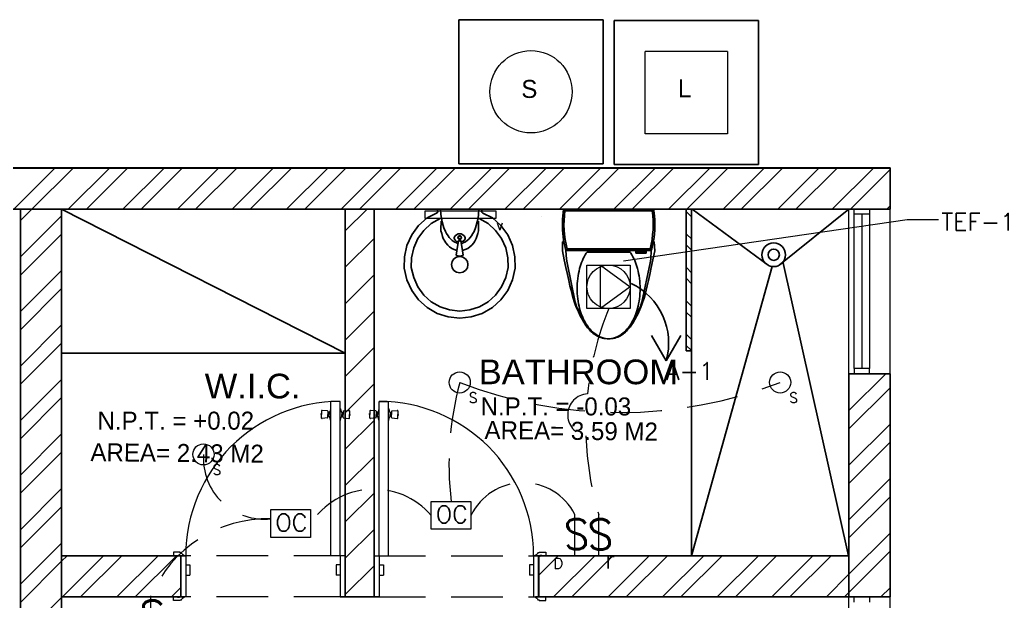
# Model space of a CAD drawing. Header units: millimetres. Extents: x 1605 to 1638, y 1273 to 1481.
# Drawn here: x 1614.512 to 1619.315, y 1472.794 to 1475.621 of the extents above; entities that cross this region are included whole.
import ezdxf

# ---------------------------------------------------------------- set-up
doc = ezdxf.new("R2010")
doc.units = ezdxf.units.MM
for name, pattern in [('AUDIT_D_060420121804-1', [0]), ('HIDDEN', [0.375, 0.25, -0.125]), ('PLANTAS$0$HIDDEN', [0.375, 0.25, -0.125])]:
    doc.linetypes.add(name, pattern=pattern)
for name, color, linetype in [('0.2', 2, 'AUDIT_D_060420121804-1'), ('EA-Escaleras y Ascensores', 9, 'Continuous'), ('Li-Proyecciones', 40, 'HIDDEN'), ('Mo-Aparatos Sanitarios', 9, 'Continuous'), ('Mu-0.15', 63, 'Continuous'), ('Mu-0.20', 5, 'Continuous'), ('pandereta cristaL', 152, 'Continuous'), ('Pi-Exterior', 9, 'Continuous'), ('piso', 40, 'AUDIT_D_060420121804-1'), ('pisos', 1, 'Continuous'), ('TEXTOS', 2, 'Continuous'), ('TEXTS', 1, 'Continuous'), ('Tx-Espacio', 7, 'Continuous')]:
    doc.layers.add(name, color=color, linetype=linetype)
for name, color, linetype, lineweight in [('CARPINTERIA', 32, 'Continuous', 13), ('Electrico Salidas', 160, 'Continuous', 15), ('iluminacion', 1, 'Continuous', 15), ('JAMBA', 1, 'HIDDEN', 15), ('muro bajo', 123, 'Continuous', 9), ('PUERTAS', 3, 'Continuous', 20), ('Ventanas', 3, 'Continuous', 13)]:
    doc.layers.add(name, color=color, linetype=linetype, lineweight=lineweight)
doc.layers.add('Ha-Muros 0.15', color=7, linetype='Continuous', true_color=0x8c8c8c)
doc.layers.add('Ha-Muros 0.20', color=7, linetype='Continuous', true_color=0x8c8c8c)
doc.styles.add('CHICO', font='stylu.ttf')
doc.styles.add('GORDITA', font='swissek.ttf')
doc.styles.add('TEXTM', font='romans9.shx')
doc.styles.add('TEXTS', font='romans9.shx')

# ---------------------------------------------------------------- blocks, each defined once
blk = doc.blocks.new('A$Cec5ab6e8')
at = {"color": 9, "true_color": 0xc7c8ca}
for p, q in [((27.5467, 19.9001), (27.5886, 19.9378)), ((27.5886, 19.9378), (27.635, 19.96)), ((27.6522, 19.9347), (27.609, 19.9098)), ((27.635, 19.96), (27.6402, 19.9656)), ((27.6409, 19.9702), (27.6399, 19.9774)), ((27.6402, 19.9656), (27.6409, 19.9702)), ((27.6424, 19.9801), (27.7471, 19.9801)), ((27.6535, 19.9801), (27.6555, 19.9535)), ((27.6555, 19.9535), (27.6581, 19.9355)), ((27.6581, 19.9355), (27.6617, 19.9175)), ((27.7471, 19.9801), (27.8518, 19.9801)), ((27.8361, 19.9355), (27.8324, 19.9175)), ((27.8386, 19.9535), (27.8361, 19.9355)), ((27.8406, 19.9801), (27.8386, 19.9535)), ((27.8419, 19.9347), (27.8852, 19.9098)), ((27.8543, 19.9774), (27.8533, 19.9702)), ((27.8533, 19.9702), (27.854, 19.9656)), ((27.854, 19.9656), (27.8592, 19.96)), ((27.8592, 19.96), (27.9056, 19.9378)), ((27.9056, 19.9378), (27.9474, 19.9001)), ((28.246, 19.9302), (28.2515, 19.9799)), ((28.2587, 19.9715), (28.2515, 19.9799)), ((28.2515, 19.9799), (28.6893, 19.9799)), ((28.6821, 19.9715), (28.2587, 19.9715)), ((28.6893, 19.9799), (28.6821, 19.9715)), ((27.5136, 19.8545), (27.5467, 19.9001)), ((27.609, 19.9098), (27.5725, 19.8769)), ((27.6555, 19.8886), (27.6565, 19.9139)), ((27.6555, 19.874), (27.6555, 19.8886)), ((27.6565, 19.9139), (27.6565, 19.9217)), ((27.6617, 19.9175), (27.6664, 19.9005)), ((27.6664, 19.9005), (27.6704, 19.8887)), ((27.6704, 19.8887), (27.6775, 19.8718)), ((27.8238, 19.8887), (27.8167, 19.8718)), ((27.8278, 19.9005), (27.8238, 19.8887)), ((27.8324, 19.9175), (27.8278, 19.9005)), ((27.8377, 19.9139), (27.8377, 19.9217)), ((27.8386, 19.8886), (27.8377, 19.9139)), ((27.8386, 19.874), (27.8386, 19.8886)), ((27.8852, 19.9098), (27.9217, 19.8769)), ((27.9474, 19.9001), (27.9806, 19.8545)), ((28.246, 19.8786), (28.246, 19.9302)), ((27.4907, 19.803), (27.5136, 19.8545)), ((27.5725, 19.8769), (27.5437, 19.8372)), ((27.6594, 19.8613), (27.6555, 19.874)), ((27.6633, 19.8477), (27.6594, 19.8613)), ((27.6672, 19.837), (27.6633, 19.8477)), ((27.6775, 19.8718), (27.6827, 19.8617)), ((27.6827, 19.8617), (27.6902, 19.8496)), ((27.6902, 19.8496), (27.6961, 19.8417)), ((27.6961, 19.8417), (27.7032, 19.8339)), ((27.7256, 19.8503), (27.7207, 19.8423)), ((27.7207, 19.8423), (27.7207, 19.8367)), ((27.7315, 19.8555), (27.7256, 19.8503)), ((27.7395, 19.8593), (27.7315, 19.8555)), ((27.7377, 19.8409), (27.7398, 19.8433)), ((27.7384, 19.8381), (27.7377, 19.8409)), ((27.744, 19.836), (27.7384, 19.8381)), ((27.7471, 19.8603), (27.7395, 19.8593)), ((27.7398, 19.8471), (27.743, 19.8503)), ((27.7398, 19.8433), (27.7398, 19.8471)), ((27.7398, 19.8433), (27.7443, 19.8464)), ((27.743, 19.8503), (27.7471, 19.8503)), ((27.7443, 19.8464), (27.7471, 19.8464)), ((27.7471, 19.8603), (27.7547, 19.8593)), ((27.7512, 19.8503), (27.7471, 19.8503)), ((27.7498, 19.8464), (27.7471, 19.8464)), ((27.7543, 19.8433), (27.7498, 19.8464)), ((27.7502, 19.836), (27.7557, 19.8381)), ((27.7543, 19.8471), (27.7512, 19.8503)), ((27.7543, 19.8433), (27.7543, 19.8471)), ((27.7564, 19.8409), (27.7543, 19.8433)), ((27.7547, 19.8593), (27.7627, 19.8555)), ((27.7557, 19.8381), (27.7564, 19.8409)), ((27.7627, 19.8555), (27.7686, 19.8503)), ((27.7686, 19.8503), (27.7735, 19.8423)), ((27.7735, 19.8423), (27.7735, 19.8367)), ((27.7981, 19.8417), (27.791, 19.8339)), ((27.8039, 19.8496), (27.7981, 19.8417)), ((27.8115, 19.8617), (27.8039, 19.8496)), ((27.8167, 19.8718), (27.8115, 19.8617)), ((27.827, 19.837), (27.8309, 19.8477)), ((27.8309, 19.8477), (27.8348, 19.8613)), ((27.8348, 19.8613), (27.8386, 19.874)), ((27.9217, 19.8769), (27.9505, 19.8372)), ((27.9806, 19.8545), (28.0035, 19.803)), ((28.2514, 19.8296), (28.246, 19.8786)), ((27.479, 19.7479), (27.4907, 19.803)), ((27.5237, 19.7923), (27.5133, 19.7437)), ((27.5437, 19.8372), (27.5237, 19.7923)), ((27.674, 19.8244), (27.6672, 19.837)), ((27.6788, 19.8156), (27.674, 19.8244)), ((27.6886, 19.8049), (27.6788, 19.8156)), ((27.6973, 19.7971), (27.6886, 19.8049)), ((27.708, 19.7893), (27.6973, 19.7971)), ((27.7032, 19.8339), (27.7102, 19.8275)), ((27.7102, 19.8275), (27.7194, 19.8212)), ((27.7194, 19.8212), (27.7339, 19.815)), ((27.7207, 19.8367), (27.7245, 19.8297)), ((27.7245, 19.8297), (27.7304, 19.8248)), ((27.7377, 19.8078), (27.7301, 19.7559)), ((27.7304, 19.8248), (27.7406, 19.822)), ((27.7339, 19.815), (27.739, 19.814)), ((27.7377, 19.8078), (27.7412, 19.8248)), ((27.7412, 19.8248), (27.7443, 19.8255)), ((27.744, 19.836), (27.7471, 19.836)), ((27.744, 19.8255), (27.744, 19.836)), ((27.7443, 19.8255), (27.7471, 19.8255)), ((27.7502, 19.836), (27.7471, 19.836)), ((27.7498, 19.8255), (27.7471, 19.8255)), ((27.753, 19.8248), (27.7498, 19.8255)), ((27.7502, 19.8255), (27.7502, 19.836)), ((27.7564, 19.8078), (27.753, 19.8248)), ((27.7637, 19.8248), (27.7535, 19.822)), ((27.7602, 19.815), (27.7552, 19.814)), ((27.7564, 19.8078), (27.7641, 19.7559)), ((27.7748, 19.8212), (27.7602, 19.815)), ((27.7696, 19.8297), (27.7637, 19.8248)), ((27.7735, 19.8367), (27.7696, 19.8297)), ((27.784, 19.8275), (27.7748, 19.8212)), ((27.791, 19.8339), (27.784, 19.8275)), ((27.7862, 19.7893), (27.7969, 19.7971)), ((27.7969, 19.7971), (27.8056, 19.8049)), ((27.8056, 19.8049), (27.8153, 19.8156)), ((27.8153, 19.8156), (27.8202, 19.8244)), ((27.8202, 19.8244), (27.827, 19.837)), ((27.9505, 19.8372), (27.9705, 19.7923)), ((27.9705, 19.7923), (27.9808, 19.7437)), ((28.0035, 19.803), (28.0152, 19.7479)), ((28.2465, 19.8209), (28.2462, 19.7769)), ((28.2527, 19.8221), (28.2465, 19.8209)), ((28.2627, 19.7792), (28.2514, 19.8296)), ((28.6881, 19.8221), (28.6919, 19.8214)), ((28.6946, 19.7769), (28.6919, 19.8214)), ((27.4771, 19.6934), (27.479, 19.7479)), ((27.5133, 19.7437), (27.5117, 19.6969)), ((27.7206, 19.7835), (27.708, 19.7893)), ((27.7318, 19.7471), (27.7188, 19.7384)), ((27.7333, 19.7796), (27.7206, 19.7835)), ((27.7301, 19.7559), (27.7377, 19.7528)), ((27.7471, 19.7502), (27.7318, 19.7471)), ((27.7336, 19.7796), (27.7333, 19.7796)), ((27.7377, 19.7528), (27.7471, 19.7517)), ((27.7564, 19.7528), (27.7471, 19.7517)), ((27.7624, 19.7471), (27.7471, 19.7502)), ((27.7641, 19.7559), (27.7564, 19.7528)), ((27.7606, 19.7796), (27.7609, 19.7796)), ((27.7609, 19.7796), (27.7735, 19.7835)), ((27.7754, 19.7384), (27.7624, 19.7471)), ((27.7735, 19.7835), (27.7862, 19.7893)), ((27.9808, 19.7437), (27.9825, 19.6969)), ((28.0152, 19.7479), (28.0171, 19.6934)), ((28.2462, 19.7769), (28.2552, 19.7337)), ((28.2627, 19.7792), (28.2691, 19.7875)), ((28.2627, 19.7792), (28.2654, 19.7372)), ((28.6781, 19.7792), (28.2627, 19.7792)), ((28.2691, 19.7875), (28.6718, 19.7875)), ((28.5762, 19.77), (28.3646, 19.77)), ((28.6033, 19.7652), (28.6033, 19.7745)), ((28.6033, 19.7745), (28.6535, 19.7745)), ((28.6535, 19.7652), (28.6033, 19.7652)), ((28.6535, 19.7745), (28.6535, 19.7652)), ((28.6718, 19.7875), (28.6781, 19.7792)), ((28.6781, 19.7792), (28.6754, 19.7372)), ((28.6856, 19.7337), (28.6946, 19.7769)), ((27.5117, 19.6969), (27.5235, 19.6475)), ((27.7101, 19.7255), (27.707, 19.7101)), ((27.707, 19.7101), (27.7101, 19.6948)), ((27.7188, 19.7384), (27.7101, 19.7255)), ((27.7101, 19.6948), (27.7188, 19.6818)), ((27.7841, 19.7255), (27.7754, 19.7384)), ((27.7754, 19.6818), (27.7841, 19.6948)), ((27.7871, 19.7101), (27.7841, 19.7255)), ((27.7841, 19.6948), (27.7871, 19.7101)), ((27.9825, 19.6969), (27.9707, 19.6475)), ((28.2552, 19.7337), (28.2633, 19.6957)), ((28.2633, 19.6957), (28.2704, 19.6625)), ((28.2654, 19.7372), (28.2686, 19.7189)), ((28.2686, 19.7189), (28.3084, 19.5285)), ((28.6723, 19.7189), (28.6324, 19.5285)), ((28.6704, 19.6625), (28.6776, 19.6957)), ((28.6754, 19.7372), (28.6723, 19.7189)), ((28.6776, 19.6957), (28.6856, 19.7337)), ((27.4907, 19.6364), (27.4771, 19.6934)), ((27.5235, 19.6475), (27.5437, 19.6023)), ((27.7188, 19.6818), (27.7318, 19.6731)), ((27.7318, 19.6731), (27.7471, 19.6701)), ((27.7471, 19.6701), (27.7624, 19.6731)), ((27.7624, 19.6731), (27.7754, 19.6818)), ((27.9707, 19.6475), (27.9505, 19.6023)), ((28.0171, 19.6934), (28.0035, 19.6364)), ((28.2704, 19.6625), (28.2768, 19.6334)), ((28.664, 19.6334), (28.6704, 19.6625)), ((27.5136, 19.5849), (27.4907, 19.6364)), ((27.5437, 19.6023), (27.5725, 19.5625)), ((27.9505, 19.6023), (27.9217, 19.5625)), ((28.0035, 19.6364), (27.9806, 19.5849)), ((28.2768, 19.6334), (28.2826, 19.6079)), ((28.2826, 19.6079), (28.288, 19.5855)), ((28.6528, 19.5855), (28.6582, 19.6079)), ((28.6582, 19.6079), (28.664, 19.6334)), ((27.5467, 19.5393), (27.5136, 19.5849)), ((27.5725, 19.5625), (27.609, 19.5297)), ((27.9217, 19.5625), (27.8852, 19.5297)), ((27.9806, 19.5849), (27.9474, 19.5393)), ((28.288, 19.5855), (28.2932, 19.5657)), ((28.2932, 19.5657), (28.2982, 19.548)), ((28.6426, 19.548), (28.6476, 19.5657)), ((28.6476, 19.5657), (28.6528, 19.5855)), ((27.5886, 19.5016), (27.5467, 19.5393)), ((27.6374, 19.4734), (27.5886, 19.5016)), ((27.609, 19.5297), (27.6515, 19.5051)), ((27.6515, 19.5051), (27.6982, 19.49)), ((27.8426, 19.5051), (27.7959, 19.49)), ((27.8852, 19.5297), (27.8426, 19.5051)), ((27.9056, 19.5016), (27.8567, 19.4734)), ((27.9474, 19.5393), (27.9056, 19.5016)), ((28.2982, 19.548), (28.2982, 19.548)), ((28.2982, 19.548), (28.3033, 19.5318)), ((28.3033, 19.5318), (28.3085, 19.5171)), ((28.3085, 19.5171), (28.3136, 19.5036)), ((28.3136, 19.5036), (28.3186, 19.4914)), ((28.6222, 19.4914), (28.6272, 19.5036)), ((28.6272, 19.5036), (28.6323, 19.5171)), ((28.6323, 19.5171), (28.6375, 19.5318)), ((28.6375, 19.5318), (28.6426, 19.548)), ((28.6426, 19.548), (28.6426, 19.548)), ((27.691, 19.456), (27.6374, 19.4734)), ((27.7471, 19.4501), (27.691, 19.456)), ((27.6982, 19.49), (27.7471, 19.4848)), ((27.7959, 19.49), (27.7471, 19.4848)), ((27.8031, 19.456), (27.7471, 19.4501)), ((27.8567, 19.4734), (27.8031, 19.456)), ((28.3186, 19.4914), (28.3236, 19.4803)), ((28.3236, 19.4803), (28.3284, 19.4702)), ((28.3248, 19.4868), (28.3446, 19.454)), ((28.3284, 19.4702), (28.333, 19.461)), ((28.333, 19.461), (28.3373, 19.4526)), ((28.616, 19.4868), (28.5962, 19.454)), ((28.6035, 19.4526), (28.6078, 19.461)), ((28.6078, 19.461), (28.6124, 19.4702)), ((28.6124, 19.4702), (28.6172, 19.4803)), ((28.6172, 19.4803), (28.6222, 19.4914)), ((28.3373, 19.4526), (28.3373, 19.4526)), ((28.3373, 19.4526), (28.3414, 19.445)), ((28.3414, 19.445), (28.3453, 19.4379)), ((28.3453, 19.4379), (28.3491, 19.4314)), ((28.3491, 19.4314), (28.3528, 19.4252)), ((28.3528, 19.4252), (28.3566, 19.4195)), ((28.3566, 19.4195), (28.3604, 19.4139)), ((28.3604, 19.4139), (28.3644, 19.4086)), ((28.3644, 19.4086), (28.3686, 19.4032)), ((28.5722, 19.4032), (28.5764, 19.4086)), ((28.5764, 19.4086), (28.5804, 19.4139)), ((28.5804, 19.4139), (28.5842, 19.4195)), ((28.5842, 19.4195), (28.588, 19.4252)), ((28.588, 19.4252), (28.5917, 19.4313)), ((28.5917, 19.4313), (28.5955, 19.4379)), ((28.5955, 19.4379), (28.5994, 19.445)), ((28.5994, 19.445), (28.6035, 19.4526)), ((28.6035, 19.4526), (28.6035, 19.4526)), ((28.3686, 19.4032), (28.3686, 19.4032)), ((28.3686, 19.4032), (28.3731, 19.3979)), ((28.3731, 19.3979), (28.3779, 19.3926)), ((28.3779, 19.3926), (28.383, 19.3874)), ((28.383, 19.3874), (28.3884, 19.3824)), ((28.3884, 19.3824), (28.3941, 19.3775)), ((28.3941, 19.3775), (28.4, 19.3729)), ((28.4, 19.3729), (28.4062, 19.3686)), ((28.4062, 19.3686), (28.4127, 19.3647)), ((28.4127, 19.3647), (28.4127, 19.3647)), ((28.4127, 19.3647), (28.4193, 19.3612)), ((28.4193, 19.3612), (28.4262, 19.3581)), ((28.4262, 19.3581), (28.4333, 19.3555)), ((28.5075, 19.3555), (28.5146, 19.3581)), ((28.5146, 19.3581), (28.5215, 19.3612)), ((28.5215, 19.3612), (28.5281, 19.3647)), ((28.5281, 19.3647), (28.5346, 19.3686)), ((28.5281, 19.3647), (28.5281, 19.3647)), ((28.5346, 19.3686), (28.5408, 19.3729)), ((28.5408, 19.3729), (28.5467, 19.3775)), ((28.5467, 19.3775), (28.5524, 19.3824)), ((28.5524, 19.3824), (28.5578, 19.3874)), ((28.5578, 19.3874), (28.5629, 19.3926)), ((28.5629, 19.3926), (28.5677, 19.3979)), ((28.5677, 19.3979), (28.5722, 19.4032)), ((28.5722, 19.4032), (28.5722, 19.4032)), ((28.4333, 19.3555), (28.4406, 19.3534)), ((28.4406, 19.3534), (28.4479, 19.3517)), ((28.4479, 19.3517), (28.4554, 19.3505)), ((28.4554, 19.3505), (28.4629, 19.3497)), ((28.4629, 19.3497), (28.4704, 19.3495)), ((28.4704, 19.3495), (28.4779, 19.3497)), ((28.4704, 19.3495), (28.4704, 19.3495)), ((28.4779, 19.3497), (28.4854, 19.3505)), ((28.4854, 19.3505), (28.4929, 19.3517)), ((28.4929, 19.3517), (28.5002, 19.3534)), ((28.5002, 19.3534), (28.5075, 19.3555))]:
    blk.add_line(p, q, dxfattribs=at)
for centre, radius, start, end in [((27.6424, 19.9776), 0.0025, 90, 184.6616), ((27.8518, 19.9776), 0.0025, 355.3384, 90), ((28.7046, 19.9044), 0.451, 171.4355, 195.0188), ((28.2362, 19.9044), 0.451, 344.9786, 8.5619), ((28.2362, 19.9044), 0.4593, 352.2588, 9.461), ((28.2362, 19.9044), 0.4593, 344.1767, 352.2588), ((28.5891, 19.6237), 0.268, 147.8797, 165.423), ((28.5162, 19.6695), 0.1819, 146.4631, 147.8797), ((28.4246, 19.6695), 0.1819, 32.1177, 33.5343), ((28.3517, 19.6237), 0.268, 14.5744, 32.1177), ((28.7045, 19.5937), 0.3872, 165.4231, 179.9987), ((28.2363, 19.5937), 0.3872, 359.9987, 14.5744), ((28.7045, 19.5937), 0.3872, 179.9987, 194.5743), ((28.2363, 19.5937), 0.3872, 345.4231, 359.9987), ((28.4394, 19.5559), 0.1338, 191.8288, 211.0706), ((28.5014, 19.5559), 0.1338, 328.9268, 348.1686), ((28.5891, 19.5637), 0.268, 194.5744, 212.1177), ((28.3517, 19.5637), 0.268, 327.8797, 345.423), ((28.5162, 19.5179), 0.1819, 212.1177, 236.5808), ((28.4246, 19.5179), 0.1819, 303.4166, 327.8798), ((28.4704, 19.4486), 0.0988, 236.5808, 269.9987), ((28.4704, 19.4486), 0.0988, 269.9988, 303.4166)]:
    blk.add_arc(centre, radius, start, end, dxfattribs=at)
at = {"layer": '0.2', "color": 9, "linetype": 'Continuous', "true_color": 0xc7c8ca}
for p, q in [((27.7434, 20.2006), (27.7434, 20.9006)), ((28.4434, 20.9006), (27.7434, 20.9006)), ((28.4434, 20.9006), (28.4434, 20.2006)), ((28.4982, 20.1968), (28.4982, 20.8968)), ((29.1982, 20.8968), (28.4982, 20.8968)), ((29.1982, 20.8968), (29.1982, 20.1968)), ((28.4434, 20.2006), (27.7434, 20.2006)), ((29.1982, 20.1968), (28.4982, 20.1968))]:
    blk.add_line(p, q, dxfattribs=at)
at = {"layer": 'CARPINTERIA', "color": 9, "linetype": 'Continuous', "true_color": 0xc7c8ca}
for p, q in [((28.8744, 19.9414), (28.8484, 19.9675)), ((28.8743, 19.8332), (28.8484, 19.8591)), ((28.8742, 19.7791), (28.8483, 19.8049)), ((28.874, 19.6709), (28.8483, 19.6966)), ((28.8739, 19.6167), (28.8483, 19.6424)), ((28.8738, 19.5085), (28.8482, 19.5341)), ((28.8737, 19.4544), (28.8482, 19.4799)), ((28.8735, 19.3462), (28.8481, 19.3715)), ((28.8734, 19.292), (28.8481, 19.3174))]:
    blk.add_line(p, q, dxfattribs=at)
at = {"layer": 'Defpoints', "color": 9, "true_color": 0xc7c8ca}
for p, q in [((29.8386, 20.18), (17.0386, 20.18)), ((29.8386, 20.1798), (29.8386, 20.18))]:
    blk.add_line(p, q, dxfattribs=at)
at = {"layer": 'EA-Escaleras y Ascensores', "color": 9, "true_color": 0xc7c8ca, "extrusion": (-5.12573e-07, -2.61482e-07, 1)}
blk.add_line((29.6886, 20.18, 0), (29.6886, 20.1799, 0), dxfattribs=at)
at = {"layer": 'Ha-Muros 0.15', "color": 9, "linetype": 'Continuous', "true_color": 0xc7c8ca}
for p, q in [((27.1909, 19.8739, 0), (27.2971, 19.9801, 0)), ((27.1909, 19.6971, 0), (27.331, 19.8372, 0)), ((27.1909, 19.5203, 0), (27.331, 19.6605, 0)), ((27.1909, 19.3436, 0), (27.331, 19.4837, 0)), ((27.1909, 19.1668, 0), (27.331, 19.3069, 0)), ((27.1909, 18.99, 0), (27.331, 19.1301, 0)), ((27.1909, 18.8132, 0), (27.331, 18.9533, 0)), ((27.1909, 18.6365, 0), (27.331, 18.7766, 0)), ((27.1909, 18.4597, 0), (27.331, 18.5998, 0)), ((27.1909, 18.2829, 0), (27.331, 18.423, 0)), ((27.1909, 18.1061, 0), (27.331, 18.2462, 0))]:
    blk.add_line(p, q, dxfattribs=at)
at = {"layer": 'Ha-Muros 0.20', "color": 9, "linetype": 'Continuous', "true_color": 0xc7c8ca}
for p, q in [((25.5799, 19.9799, 0), (25.7799, 20.1799, 0)), ((25.6683, 19.9799, 0), (25.8683, 20.1799, 0)), ((25.845, 19.9799, 0), (26.045, 20.1799, 0)), ((25.9334, 19.9799, 0), (26.1334, 20.1799, 0)), ((26.1102, 19.9799, 0), (26.3102, 20.1799, 0)), ((26.1986, 19.9799, 0), (26.3986, 20.1799, 0)), ((26.3754, 19.9799, 0), (26.5754, 20.1799, 0)), ((26.4638, 19.9799, 0), (26.6638, 20.1799, 0)), ((26.6405, 19.9799, 0), (26.8405, 20.1799, 0)), ((26.7289, 19.9799, 0), (26.9289, 20.1799, 0)), ((26.9057, 19.9799, 0), (27.1057, 20.1799, 0)), ((26.9941, 19.9799, 0), (27.1941, 20.1799, 0)), ((27.1709, 19.9799, 0), (27.3709, 20.1799, 0)), ((27.2593, 19.9799, 0), (27.4593, 20.1799, 0)), ((27.436, 19.9799, 0), (27.636, 20.1799, 0)), ((27.5244, 19.9799, 0), (27.7244, 20.1799, 0)), ((27.7012, 19.9799, 0), (27.9012, 20.1799, 0)), ((27.7896, 19.9799, 0), (27.9896, 20.1799, 0)), ((27.9664, 19.9799, 0), (28.1664, 20.1799, 0)), ((28.0547, 19.9799, 0), (28.2547, 20.1799, 0)), ((28.2315, 19.9799, 0), (28.4315, 20.1799, 0)), ((28.3199, 19.9799, 0), (28.5199, 20.1799, 0)), ((28.4967, 19.9799, 0), (28.6967, 20.1799, 0)), ((28.5851, 19.9799, 0), (28.7851, 20.1799, 0)), ((28.7619, 19.9799, 0), (28.9619, 20.1799, 0)), ((28.8502, 19.9799, 0), (29.0502, 20.1799, 0)), ((29.027, 19.9799, 0), (29.227, 20.1799, 0)), ((29.1154, 19.9799, 0), (29.3154, 20.1799, 0)), ((29.2922, 19.9799, 0), (29.4922, 20.1799, 0)), ((29.3806, 19.9799, 0), (29.5806, 20.1799, 0)), ((29.5574, 19.9799, 0), (29.7574, 20.1799, 0)), ((29.6457, 19.9799, 0), (29.8386, 20.1728, 0)), ((29.8225, 19.9799, 0), (29.8386, 19.996, 0)), ((25.6126, 19.9243, 0), (25.6683, 19.9799, 0)), ((25.6126, 19.7475, 0), (25.8126, 19.9475, 0)), ((28.1462, 19.9454, 0), (28.1462, 19.9454, 0)), ((25.6126, 19.6591, 0), (25.8126, 19.8591, 0)), ((25.6127, 19.4824, 0), (25.8126, 19.6823, 0)), ((25.6127, 19.394, 0), (25.8126, 19.594, 0)), ((25.6127, 19.2172, 0), (25.8127, 19.4172, 0)), ((25.6127, 19.1288, 0), (25.8127, 19.3288, 0)), ((29.6386, 19.0005, 0), (29.818, 19.1799, 0)), ((29.6386, 19.1773, 0), (29.6412, 19.1799, 0)), ((25.6127, 18.952, 0), (25.8127, 19.152, 0)), ((29.6386, 18.9121, 0), (29.8386, 19.1121, 0)), ((25.6127, 18.8637, 0), (25.8127, 19.0636, 0)), ((29.6386, 18.7353, 0), (29.8386, 18.9353, 0)), ((25.6127, 18.6869, 0), (25.8127, 18.8869, 0)), ((29.6386, 18.6469, 0), (29.8386, 18.8469, 0)), ((25.6127, 18.5985, 0), (25.8127, 18.7985, 0)), ((29.6386, 18.4702, 0), (29.8386, 18.6702, 0)), ((25.6127, 18.4217, 0), (25.8127, 18.6217, 0)), ((29.6386, 18.3818, 0), (29.8386, 18.5818, 0)), ((25.6127, 18.3334, 0), (25.8127, 18.5333, 0)), ((29.6386, 18.205, 0), (29.8386, 18.405, 0)), ((25.6127, 18.1566, 0), (25.8127, 18.3566, 0)), ((29.6386, 18.1166, 0), (29.8386, 18.3166, 0)), ((25.6127, 18.0682, 0), (25.8127, 18.2682, 0)), ((25.8127, 18.2682, 0), (25.8397, 18.2951, 0)), ((25.8164, 18.0952, 0), (26.0164, 18.2951, 0)), ((25.9048, 18.0951, 0), (26.1048, 18.2951, 0)), ((26.0816, 18.0951, 0), (26.2816, 18.2951, 0)), ((26.17, 18.0951, 0), (26.37, 18.2951, 0)), ((28.1302, 18.2876, 0), (28.1377, 18.2951, 0)), ((28.1302, 18.1992, 0), (28.2261, 18.2951, 0)), ((28.2029, 18.0951, 0), (28.4029, 18.2951, 0)), ((28.2913, 18.0951, 0), (28.4913, 18.2951, 0)), ((28.4681, 18.0951, 0), (28.6681, 18.2951, 0)), ((28.5565, 18.0951, 0), (28.7565, 18.2951, 0)), ((28.7332, 18.0951, 0), (28.9332, 18.2951, 0)), ((28.8216, 18.0951, 0), (29.0216, 18.2951, 0)), ((28.9984, 18.0951, 0), (29.1984, 18.2951, 0)), ((29.0868, 18.0951, 0), (29.2868, 18.2951, 0)), ((29.2636, 18.0951, 0), (29.4636, 18.2951, 0)), ((29.352, 18.0951, 0), (29.552, 18.2951, 0)), ((29.5287, 18.0951, 0), (29.6386, 18.205, 0)), ((26.3468, 18.0951, 0), (26.3917, 18.14, 0)), ((29.6171, 18.0951, 0), (29.6386, 18.1166, 0)), ((29.7939, 18.0951, 0), (29.8386, 18.1398, 0)), ((25.6127, 17.8914, 0), (25.8127, 18.0914, 0))]:
    blk.add_line(p, q, dxfattribs=at)
at = {"layer": 'JAMBA', "color": 9, "true_color": 0xc7c8ca}
for p, q in [((26.3892, 18.3126), (26.356, 18.3126)), ((26.356, 18.3126), (26.356, 18.2951)), ((26.3892, 18.3098), (26.3892, 18.3126)), ((28.1326, 18.3098), (28.1326, 18.3126)), ((28.1326, 18.3126), (28.1659, 18.3126)), ((28.1659, 18.3126), (28.1659, 18.2951)), ((26.356, 18.2951), (26.3746, 18.2951)), ((26.3746, 18.2951), (26.3762, 18.2967)), ((26.3762, 18.2967), (26.3848, 18.2967)), ((26.3848, 18.2967), (26.3868, 18.2951)), ((26.3868, 18.2951), (26.4059, 18.2951)), ((26.4059, 18.2951), (26.4059, 18.2999)), ((28.116, 18.2951), (28.116, 18.2999)), ((28.135, 18.2951), (28.116, 18.2951)), ((28.137, 18.2967), (28.135, 18.2951)), ((28.1456, 18.2967), (28.137, 18.2967)), ((28.1472, 18.2951), (28.1456, 18.2967)), ((28.1659, 18.2951), (28.1472, 18.2951)), ((26.356, 18.0777), (26.356, 18.0951)), ((26.356, 18.0951), (26.3746, 18.0951)), ((26.3892, 18.0777), (26.356, 18.0777)), ((26.3746, 18.0951), (26.3762, 18.0936)), ((26.3762, 18.0936), (26.3848, 18.0936)), ((26.3848, 18.0936), (26.3868, 18.0951)), ((26.3868, 18.0951), (26.4059, 18.0951)), ((26.3892, 18.0805), (26.3892, 18.0777)), ((26.4059, 18.0951), (26.4059, 18.0904)), ((28.135, 18.0951), (28.116, 18.0951)), ((28.116, 18.0951), (28.116, 18.0904)), ((28.1326, 18.0805), (28.1326, 18.0777)), ((28.1326, 18.0777), (28.1659, 18.0777)), ((28.137, 18.0936), (28.135, 18.0951)), ((28.1456, 18.0936), (28.137, 18.0936)), ((28.1472, 18.0951), (28.1456, 18.0936)), ((28.1659, 18.0951), (28.1472, 18.0951)), ((28.1659, 18.0777), (28.1659, 18.0951))]:
    blk.add_line(p, q, dxfattribs=at)
for centre, radius, start, end in [((26.3904, 18.3023), 0.00758, 16.399, 99.136), ((26.4061, 18.3099), 0.00997, 212.7151, 268.8935), ((28.1158, 18.3099), 0.00997, 271.1065, 327.2849), ((28.1314, 18.3023), 0.00758, 80.864, 163.601), ((26.3904, 18.0879), 0.00758, 260.864, 343.601), ((26.4061, 18.0804), 0.00997, 91.1065, 147.2849), ((28.1158, 18.0804), 0.00997, 32.7151, 88.8935), ((28.1314, 18.0879), 0.00758, 196.399, 279.136)]:
    blk.add_arc(centre, radius, start, end, dxfattribs=at)
at = {"layer": 'Li-Proyecciones', "color": 9, "true_color": 0xc7c8ca}
for p, q in [((17.0386, 20.1799), (27.812, 20.18)), ((17.0386, 20.1799, 0), (27.6274, 20.18, 0))]:
    blk.add_line(p, q, dxfattribs=at)
at = {"layer": 'Mo-Aparatos Sanitarios', "color": 9, "true_color": 0xc7c8ca}
blk.add_line((28.8734, 19.9801), (28.8734, 18.2951), dxfattribs=at)
at = {"layer": 'Mu-0.15', "color": 9, "true_color": 0xc7c8ca}
for p, q in [((27.1909, 19.9801), (27.1909, 18.0951)), ((27.331, 19.9801), (27.1909, 19.9801)), ((27.331, 18.0951), (27.331, 19.9801)), ((27.1909, 18.0951), (27.331, 18.0951))]:
    blk.add_line(p, q, dxfattribs=at)
at = {"layer": 'Mu-0.20', "color": 9, "true_color": 0xc7c8ca}
for p, q in [((29.8386, 20.1799), (25.1788, 20.1799)), ((29.8386, 19.9799), (29.8386, 20.1799)), ((25.1788, 19.9799), (29.8386, 19.9799)), ((25.6128, 15.5915), (25.6126, 19.9799)), ((25.6126, 19.9799), (25.8126, 19.9799)), ((25.8126, 19.9799), (25.8127, 15.5914)), ((29.6386, 18.0951), (29.6386, 19.1799)), ((29.6386, 19.1799), (29.8386, 19.1799)), ((29.8386, 19.1799), (29.8386, 18.0951)), ((25.8127, 18.0952), (25.8127, 18.2951)), ((25.8127, 18.2951), (26.3917, 18.2951)), ((26.3917, 18.2951), (26.3917, 18.0951)), ((28.1302, 18.0951), (28.1302, 18.2951)), ((28.1302, 18.2951), (29.6386, 18.2951)), ((29.6386, 18.2951), (29.6386, 18.0951)), ((26.3917, 18.0951), (25.8127, 18.0952)), ((29.6386, 18.0951), (28.1302, 18.0951)), ((29.8386, 18.0951), (29.6386, 18.0951))]:
    blk.add_line(p, q, dxfattribs=at)
at = {"layer": 'muro bajo', "color": 9, "true_color": 0xc7c8ca}
for p, q in [((29.6386, 19.1799), (29.6386, 19.9799)), ((29.8386, 19.1799), (29.8386, 19.9799)), ((29.6386, 17.2951), (29.6386, 18.0951)), ((29.8386, 17.2951), (29.8386, 18.0951))]:
    blk.add_line(p, q, dxfattribs=at)
at = {"layer": 'pandereta cristaL', "color": 9, "true_color": 0xc7c8ca}
for p, q in [((28.8481, 19.9801), (28.8734, 19.9801)), ((28.8481, 19.2913), (28.8481, 19.9801)), ((28.8734, 19.9801), (28.8734, 19.2913)), ((28.8734, 19.2913), (28.8481, 19.2913))]:
    blk.add_line(p, q, dxfattribs=at)
at = {"layer": 'Pi-Exterior', "color": 9, "true_color": 0xc7c8ca}
blk.add_line((29.8386, 20.1798, 0), (29.8386, 20.1798, 0), dxfattribs=at)
at = {"layer": 'piso', "color": 9, "lineweight": 0, "true_color": 0xc7c8ca}
for p, q in [((28.6482, 20.3468), (28.6482, 20.7468)), ((29.0482, 20.7468), (28.6482, 20.7468)), ((29.0482, 20.7468), (29.0482, 20.3468)), ((29.0482, 20.3468), (28.6482, 20.3468))]:
    blk.add_line(p, q, dxfattribs=at)
blk.add_circle((28.0934, 20.5506), 0.2, dxfattribs=at)
at = {"layer": 'pisos', "color": 9, "true_color": 0xc7c8ca}
for p, q in [((27.1909, 19.2801), (25.8127, 19.9799)), ((29.2458, 19.7073), (28.8764, 19.9799)), ((29.2998, 19.7073), (29.6386, 19.9799)), ((28.8734, 18.2951), (29.2656, 19.7009)), ((29.6357, 18.2951), (29.3174, 19.7259)), ((25.8127, 19.2801), (27.1909, 19.2801))]:
    blk.add_line(p, q, dxfattribs=at)
for radius in [0.0575, 0.0275]:
    blk.add_circle((29.2728, 19.7581), radius, dxfattribs=at)
at = {"layer": 'PUERTAS', "color": 9, "true_color": 0xc7c8ca}
for p, q in [((27.1209, 18.2951), (27.1209, 19.0451)), ((27.1659, 19.0451), (27.1209, 19.0451)), ((27.1659, 18.2951), (27.1659, 19.0451)), ((27.356, 18.2951), (27.356, 19.0451)), ((27.356, 19.0451), (27.401, 19.0451)), ((27.401, 18.2951), (27.401, 19.0451)), ((27.0748, 18.9873), (27.0742, 18.9873)), ((27.0742, 18.9821), (27.0742, 18.9873)), ((27.0742, 18.9821), (27.0742, 18.9768)), ((27.0748, 18.9768), (27.0742, 18.9768)), ((27.0759, 18.9977), (27.0748, 18.9977)), ((27.0748, 18.9977), (27.0748, 18.9821)), ((27.0748, 18.9665), (27.0748, 18.9821)), ((27.0759, 18.9998), (27.0759, 18.9821)), ((27.0759, 18.9643), (27.0759, 18.9821)), ((27.1041, 18.9991), (27.0781, 19.0018)), ((27.1059, 18.9971), (27.1059, 18.9821)), ((27.1059, 18.9932), (27.1061, 18.9932)), ((27.1059, 18.9671), (27.1059, 18.9821)), ((27.1081, 18.9912), (27.1081, 18.9821)), ((27.112, 18.991), (27.1081, 18.991)), ((27.1081, 18.9729), (27.1081, 18.9821)), ((27.112, 18.9732), (27.1081, 18.9732)), ((27.112, 18.9914), (27.112, 18.9821)), ((27.112, 18.9728), (27.112, 18.9821)), ((27.1138, 18.9934), (27.114, 18.9934)), ((27.1185, 19.0092), (27.1158, 18.9956)), ((27.1158, 18.9956), (27.1158, 18.9954)), ((27.1209, 19.0112), (27.1205, 19.0112)), ((27.1659, 19.0112), (27.1662, 19.0112)), ((27.1682, 19.0092), (27.1709, 18.9956)), ((27.1709, 18.9956), (27.1709, 18.9954)), ((27.1729, 18.9934), (27.1728, 18.9934)), ((27.1747, 18.9914), (27.1747, 18.9821)), ((27.1747, 18.991), (27.1787, 18.991)), ((27.1747, 18.9728), (27.1747, 18.9821)), ((27.1747, 18.9732), (27.1787, 18.9732)), ((27.1787, 18.9912), (27.1787, 18.9821)), ((27.1787, 18.9729), (27.1787, 18.9821)), ((27.1809, 18.9932), (27.1807, 18.9932)), ((27.1809, 18.9971), (27.1809, 18.9821)), ((27.1809, 18.9671), (27.1809, 18.9821)), ((27.1827, 18.9991), (27.2087, 19.0018)), ((27.2109, 18.9998), (27.2109, 18.9821)), ((27.2109, 18.9977), (27.2119, 18.9977)), ((27.2109, 18.9643), (27.2109, 18.9821)), ((27.2119, 18.9977), (27.2119, 18.9821)), ((27.2119, 18.9873), (27.2125, 18.9873)), ((27.2119, 18.9665), (27.2119, 18.9821)), ((27.2119, 18.9768), (27.2125, 18.9768)), ((27.2125, 18.9821), (27.2125, 18.9873)), ((27.2125, 18.9821), (27.2125, 18.9768)), ((27.3099, 18.9873), (27.3093, 18.9873)), ((27.3093, 18.9821), (27.3093, 18.9873)), ((27.3093, 18.9821), (27.3093, 18.9768)), ((27.3099, 18.9768), (27.3093, 18.9768)), ((27.311, 18.9977), (27.3099, 18.9977)), ((27.3099, 18.9977), (27.3099, 18.9821)), ((27.3099, 18.9665), (27.3099, 18.9821)), ((27.311, 18.9998), (27.311, 18.9821)), ((27.311, 18.9643), (27.311, 18.9821)), ((27.3392, 18.9991), (27.3132, 19.0018)), ((27.341, 18.9971), (27.341, 18.9821)), ((27.341, 18.9932), (27.3412, 18.9932)), ((27.341, 18.9671), (27.341, 18.9821)), ((27.3432, 18.9912), (27.3432, 18.9821)), ((27.3471, 18.991), (27.3432, 18.991)), ((27.3432, 18.9729), (27.3432, 18.9821)), ((27.3471, 18.9732), (27.3432, 18.9732)), ((27.3471, 18.9914), (27.3471, 18.9821)), ((27.3471, 18.9728), (27.3471, 18.9821)), ((27.3489, 18.9934), (27.3491, 18.9934)), ((27.3537, 19.0092), (27.3509, 18.9956)), ((27.3509, 18.9956), (27.3509, 18.9954)), ((27.356, 19.0112), (27.3557, 19.0112)), ((27.401, 19.0112), (27.4013, 19.0112)), ((27.4033, 19.0092), (27.406, 18.9956)), ((27.406, 18.9956), (27.406, 18.9954)), ((27.408, 18.9934), (27.4079, 18.9934)), ((27.4098, 18.9914), (27.4098, 18.9821)), ((27.4098, 18.991), (27.4138, 18.991)), ((27.4098, 18.9728), (27.4098, 18.9821)), ((27.4098, 18.9732), (27.4138, 18.9732)), ((27.4138, 18.9912), (27.4138, 18.9821)), ((27.4138, 18.9729), (27.4138, 18.9821)), ((27.416, 18.9932), (27.4158, 18.9932)), ((27.416, 18.9971), (27.416, 18.9821)), ((27.416, 18.9671), (27.416, 18.9821)), ((27.4178, 18.9991), (27.4438, 19.0018)), ((27.446, 18.9998), (27.446, 18.9821)), ((27.446, 18.9977), (27.447, 18.9977)), ((27.446, 18.9643), (27.446, 18.9821)), ((27.447, 18.9977), (27.447, 18.9821)), ((27.447, 18.9873), (27.4476, 18.9873)), ((27.447, 18.9665), (27.447, 18.9821)), ((27.447, 18.9768), (27.4476, 18.9768)), ((27.4476, 18.9821), (27.4476, 18.9873)), ((27.4476, 18.9821), (27.4476, 18.9768)), ((27.0759, 18.9665), (27.0748, 18.9665)), ((27.1041, 18.9651), (27.0781, 18.9623)), ((27.1059, 18.9709), (27.1061, 18.9709)), ((27.1138, 18.9708), (27.114, 18.9708)), ((27.1158, 18.9685), (27.1158, 18.9688)), ((27.1185, 18.9549), (27.1158, 18.9685)), ((27.1209, 18.9529), (27.1205, 18.9529)), ((27.1659, 18.9529), (27.1662, 18.9529)), ((27.1682, 18.9549), (27.1709, 18.9685)), ((27.1709, 18.9685), (27.1709, 18.9688)), ((27.1729, 18.9708), (27.1728, 18.9708)), ((27.1809, 18.9709), (27.1807, 18.9709)), ((27.1827, 18.9651), (27.2087, 18.9623)), ((27.2109, 18.9665), (27.2119, 18.9665)), ((27.311, 18.9665), (27.3099, 18.9665)), ((27.3392, 18.9651), (27.3132, 18.9623)), ((27.341, 18.9709), (27.3412, 18.9709)), ((27.3489, 18.9708), (27.3491, 18.9708)), ((27.3509, 18.9685), (27.3509, 18.9688)), ((27.3537, 18.9549), (27.3509, 18.9685)), ((27.356, 18.9529), (27.3557, 18.9529)), ((27.401, 18.9529), (27.4013, 18.9529)), ((27.4033, 18.9549), (27.406, 18.9685)), ((27.406, 18.9685), (27.406, 18.9688)), ((27.408, 18.9708), (27.4079, 18.9708)), ((27.416, 18.9709), (27.4158, 18.9709)), ((27.4178, 18.9651), (27.4438, 18.9623)), ((27.446, 18.9665), (27.447, 18.9665)), ((26.3909, 18.2951), (26.4159, 18.2951)), ((26.3909, 18.2951), (26.3909, 18.0951)), ((26.4159, 18.2951), (26.4159, 18.0951)), ((27.1659, 18.2951), (27.1209, 18.2951)), ((27.1659, 18.2951), (27.1659, 18.0951)), ((27.1909, 18.2951), (27.1659, 18.2951)), ((27.1909, 18.2951), (27.1909, 18.0951)), ((27.331, 18.2951), (27.356, 18.2951)), ((27.331, 18.2951), (27.331, 18.0951)), ((27.356, 18.2951), (27.401, 18.2951)), ((27.356, 18.2951), (27.356, 18.0951)), ((28.106, 18.2951), (28.106, 18.0951)), ((28.131, 18.2951), (28.106, 18.2951)), ((28.131, 18.2951), (28.131, 18.0951)), ((26.4159, 18.2501), (26.4359, 18.2501)), ((26.4359, 18.2501), (26.4359, 18.2001)), ((27.1659, 18.2501), (27.1459, 18.2501)), ((27.1459, 18.2501), (27.1459, 18.2001)), ((27.356, 18.2501), (27.376, 18.2501)), ((27.376, 18.2501), (27.376, 18.2001)), ((28.106, 18.2501), (28.086, 18.2501)), ((28.086, 18.2501), (28.086, 18.2001)), ((26.4159, 18.2001), (26.4359, 18.2001)), ((27.1659, 18.2001), (27.1459, 18.2001)), ((27.356, 18.2001), (27.376, 18.2001)), ((28.106, 18.2001), (28.086, 18.2001)), ((26.4159, 18.0951), (26.3909, 18.0951)), ((27.1659, 18.0951), (27.1909, 18.0951)), ((27.356, 18.0951), (27.331, 18.0951)), ((28.106, 18.0951), (28.131, 18.0951))]:
    blk.add_line(p, q, dxfattribs=at)
at = {"layer": 'PUERTAS', "color": 9, "linetype": 'HIDDEN', "true_color": 0xc7c8ca}
for p, q in [((27.1909, 18.2951), (26.3909, 18.2951)), ((27.331, 18.2951), (28.131, 18.2951)), ((27.1909, 18.0951), (26.3909, 18.0951)), ((27.331, 18.0951), (28.131, 18.0951))]:
    blk.add_line(p, q, dxfattribs=at)
at = {"layer": 'PUERTAS', "color": 9, "true_color": 0xc7c8ca}
for centre, radius, start, end in [((27.1659, 18.2951), 0.75, 90, 180), ((27.356, 18.2951), 0.75, 0, 90), ((27.0779, 18.9998), 0.002, 83.9236, 180), ((27.1039, 18.9971), 0.002, 0, 83.9236), ((27.1061, 18.9912), 0.002, 0, 90), ((27.114, 18.9914), 0.002, 95.2572, 180), ((27.1138, 18.9954), 0.002, 275.2572, 0), ((27.1205, 19.0092), 0.002, 90, 180), ((27.1662, 19.0092), 0.002, 0, 90), ((27.1729, 18.9954), 0.002, 180, 264.7428), ((27.1727, 18.9914), 0.002, 0, 84.7428), ((27.1807, 18.9912), 0.002, 90, 180), ((27.1829, 18.9971), 0.002, 96.0764, 180), ((27.2089, 18.9998), 0.002, 0, 96.0764), ((27.313, 18.9998), 0.002, 83.9236, 180), ((27.339, 18.9971), 0.002, 0, 83.9236), ((27.3412, 18.9912), 0.002, 0, 90), ((27.3491, 18.9914), 0.002, 95.2572, 180), ((27.3489, 18.9954), 0.002, 275.2572, 0), ((27.3557, 19.0092), 0.002, 90, 180), ((27.4013, 19.0092), 0.002, 0, 90), ((27.408, 18.9954), 0.002, 180, 264.7428), ((27.4078, 18.9914), 0.002, 0, 84.7428), ((27.4158, 18.9912), 0.002, 90, 180), ((27.418, 18.9971), 0.002, 96.0764, 180), ((27.444, 18.9998), 0.002, 0, 96.0764), ((27.0779, 18.9643), 0.002, 180, 276.0764), ((27.1039, 18.9671), 0.002, 276.0764, 360), ((27.1061, 18.9729), 0.002, 270, 0), ((27.114, 18.9728), 0.002, 180, 264.7428), ((27.1138, 18.9688), 0.002, 0, 84.7428), ((27.1205, 18.9549), 0.002, 180, 270), ((27.1662, 18.9549), 0.002, 270, 0), ((27.1729, 18.9688), 0.002, 95.2572, 180), ((27.1727, 18.9728), 0.002, 275.2572, 0), ((27.1807, 18.9729), 0.002, 180, 270), ((27.1829, 18.9671), 0.002, 180, 263.9236), ((27.2089, 18.9643), 0.002, 263.9236, 0), ((27.313, 18.9643), 0.002, 180, 276.0764), ((27.339, 18.9671), 0.002, 276.0764, 360), ((27.3412, 18.9729), 0.002, 270, 0), ((27.3491, 18.9728), 0.002, 180, 264.7428), ((27.3489, 18.9688), 0.002, 0, 84.7428), ((27.3557, 18.9549), 0.002, 180, 270), ((27.4013, 18.9549), 0.002, 270, 0), ((27.408, 18.9688), 0.002, 95.2572, 180), ((27.4078, 18.9728), 0.002, 275.2572, 0), ((27.4158, 18.9729), 0.002, 180, 270), ((27.418, 18.9671), 0.002, 180, 263.9236), ((27.444, 18.9643), 0.002, 263.9236, 0)]:
    blk.add_arc(centre, radius, start, end, dxfattribs=at)
at = {"layer": 'Ventanas', "color": 9, "true_color": 0xc7c8ca}
for p, q in [((29.6636, 19.9549), (29.6636, 19.9799)), ((29.6636, 19.9799), (29.7386, 19.9799)), ((29.7386, 19.9549), (29.6636, 19.9549)), ((29.6636, 19.2049), (29.6636, 19.9549)), ((29.7011, 19.9549), (29.7011, 19.2049)), ((29.7386, 19.9799), (29.7386, 19.9549)), ((29.7386, 19.9549), (29.7386, 19.2049)), ((29.7386, 19.2049), (29.6636, 19.2049)), ((29.6636, 19.2049), (29.6636, 19.1799)), ((29.6636, 19.1799), (29.7386, 19.1799)), ((29.7386, 19.1799), (29.7386, 19.2049)), ((29.6636, 18.0701), (29.6636, 18.0951)), ((29.6636, 18.0951), (29.7386, 18.0951)), ((29.7386, 18.0951), (29.7386, 18.0701))]:
    blk.add_line(p, q, dxfattribs=at)
at = {"layer": 'TEXTOS', "color": 9, "true_color": 0xc7c8ca, "style": 'CHICO'}
for s, p in [('S', (28.0464, 20.5206)), ('L', (28.8075, 20.5232))]:
    blk.add_text(s, height=0.0875, rotation=0, dxfattribs=at).set_placement(p)
at = {"layer": 'Tx-Espacio', "color": 9, "true_color": 0xc7c8ca}
for s, height, rotation, style, p in [('BATHROOM', 0.12, 0, 'GORDITA', (27.8394, 19.1289)), ('W.I.C.', 0.12, 0, 'GORDITA', (26.508, 19.0599)), ('N.P.T. = -0.03', 0.087521, 360, 'CHICO', (27.8486, 18.9771)), ('N.P.T. = +0.02', 0.087521, 0, 'CHICO', (25.9868, 18.9079)), ('AREA= 3.59 M2', 0.087521, 359.4623, 'CHICO', (27.8673, 18.8626)), ('AREA= 2.43 M2', 0.087521, 359.4623, 'CHICO', (25.9522, 18.7549))]:
    blk.add_text(s, height=height, rotation=rotation, dxfattribs=dict(at, style=style)).set_placement(p)
blk = doc.blocks.new('A$C432f1252')
at = {"layer": 'iluminacion', "color": 0}
blk.add_line((0.0631, 0), (0.0631, 0.2275), dxfattribs=at)
at = {"layer": 'iluminacion', "color": 0, "insert": (0, 0.2018), "char_height": 0.1667, "attachment_point": 1, "style": 'TEXTM'}
blk.add_mtext_dynamic_manual_height_columns('S', width=6.443827, gutter_width=13.8921, heights=[0], dxfattribs=at)
blk = doc.blocks.new('A$C6ace41cd')
at = {"layer": 'Electrico Salidas', "color": 0}
for p, q in [((0.0652, 0, 0.3599), (0.0652, 0.2106, 0.3599)), ((0.0652, 0.2106, 0.3599), (0.2106, 0.1053, 0.3599)), ((0.2106, 0.1053, 0.3599), (0.0652, 0, 0.3599))]:
    blk.add_line(p, q, dxfattribs=at)
at = {"layer": 'Electrico Salidas', "color": 0, "elevation": 0.3599}
blk.add_lwpolyline([(0, 0.2106), (0.2106, 0.2106), (0.2106, 0), (0, 0)], close=True, dxfattribs=at)
at = {"layer": 'Electrico Salidas', "color": 0}
blk.add_circle((0.1053, 0.1053, 0.3599), 0.1053, dxfattribs=at)
blk = doc.blocks.new('A$Ce067206a')
at = {"color": 0}
for q in [(0.5596, 0.3585), (0.7033, 0.3585)]:
    blk.add_line((0.6315, 0.235), q, dxfattribs=at)
blk.add_arc((0.3217, 0.3217), 0.3217, 344.3744, 64.1633, dxfattribs=at)

msp = doc.modelspace()

# ---------------------------------------------------------------- linework, layer by layer
at = {"layer": 'Electrico Salidas', "color": 0}
for p, q in [((1617.44579, 1474.44974), (1618.82484, 1474.65068)), ((1618.82484, 1474.65068), (1618.97651, 1474.65068))]:
    msp.add_line(p, q, dxfattribs=at)
at = {"layer": 'Electrico Salidas', "color": 0, "linetype": 'PLANTAS$0$HIDDEN'}
for centre, radius, start, end in [((1617.42874, 1475.86032), 2.14853, 248.7549, 291.2451), ((1615.70014, 1473.48932, 0.174), 0.29597, 176.39751, 276.21137), ((1615.71781, 1472.57765, 0.174), 0.61759, 88.66821, 156.92428)]:
    msp.add_arc(centre, radius, start, end, dxfattribs=at)
at = {"layer": 'iluminacion', "elevation": 0.174}
msp.add_lwpolyline([(1616.48243, 1474.69226), (1616.82505, 1474.69226), (1616.82505, 1474.65396), (1616.48243, 1474.65396)], close=True, dxfattribs=at)
at = {"layer": 'iluminacion', "color": 0, "elevation": 0.174}
for points in [[(1616.51174, 1473.27932), (1616.70485, 1473.27932), (1616.70485, 1473.14391), (1616.51174, 1473.14391)], [(1615.73216, 1473.23957), (1615.92527, 1473.23957), (1615.92527, 1473.10416), (1615.73216, 1473.10416)]]:
    msp.add_lwpolyline(points, close=True, dxfattribs=at)
at = {"layer": 'iluminacion'}
for centre in [(1616.6502, 1473.8578), (1618.20728, 1473.8578), (1615.40475, 1473.50792)]:
    msp.add_circle(centre, 0.05136, dxfattribs=at)
at = {"layer": 'iluminacion', "color": 0, "linetype": 'PLANTAS$0$HIDDEN'}
for centre, radius, start, end in [((1618.76899, 1473.64806, 0.174), 1.50651, 157.80704, 174.11281), ((1618.14145, 1473.45902, 0.174), 1.54365, 165.02835, 186.6851), ((1617.27716, 1473.70035, 0.174), 0.10246, 93.76635, 262.21892), ((1618.76899, 1473.64806, 0.174), 1.50651, 181.87246, 196.69095), ((1616.95854, 1473.08811, 0.174), 0.28216, 26.9879, 154.04219), ((1616.23344, 1472.97141, 0.174), 0.36763, 40.79727, 146.95804)]:
    msp.add_arc(centre, radius, start, end, dxfattribs=at)

# ---------------------------------------------------------------- block references
msp.add_blockref('A$Cec5ab6e8', (1588.90298, 1454.72028))
at = {"color": 0}
msp.add_blockref('A$Ce067206a', (1617.02195, 1473.72799), dxfattribs=at)
at = {"layer": 'Electrico Salidas', "color": 0}
msp.add_blockref('A$C6ace41cd', (1617.26836, 1474.21711), dxfattribs=at)
at = {"layer": 'iluminacion', "xscale": 0.8810679781965238, "yscale": 0.8810679781965238, "zscale": 0.8810679781965238}
for p in [(1617.1544, 1473.01569, 0.174), (1617.27039, 1473.01491, 0.174), (1615.09406, 1472.61925, 0.174)]:
    msp.add_blockref('A$C432f1252', p, dxfattribs=at)

# ---------------------------------------------------------------- texts
at = {"layer": 'TEXTS', "color": 0, "linetype": 'HIDDEN', "style": 'TEXTS'}
for s, height, p in [('TEF-1', 0.084237, (1618.99055, 1474.59608, 0.35988)), ('V', 0.03429, (1616.83119, 1474.59827, 0.24966)), ('A-1', 0.084237, (1617.6534, 1473.87062, 0.35988)), ('S', 0.04933, (1616.69427, 1473.7592, -0.2577)), ('S', 0.04933, (1618.25134, 1473.7592, -0.2577)), ('S', 0.04933, (1615.44881, 1473.40931, -0.2577)), ('OC', 0.084237, (1616.53405, 1473.17451, 0.35988)), ('OC', 0.084237, (1615.75447, 1473.13476, 0.35988)), ('D', 0.05242, (1617.10535, 1472.95167, 0.28966)), ('r', 0.08817, (1617.35557, 1472.95289, 0.48722))]:
    msp.add_text(s, height=height, dxfattribs=at).set_placement(p)

doc.saveas('drawing.dxf')
